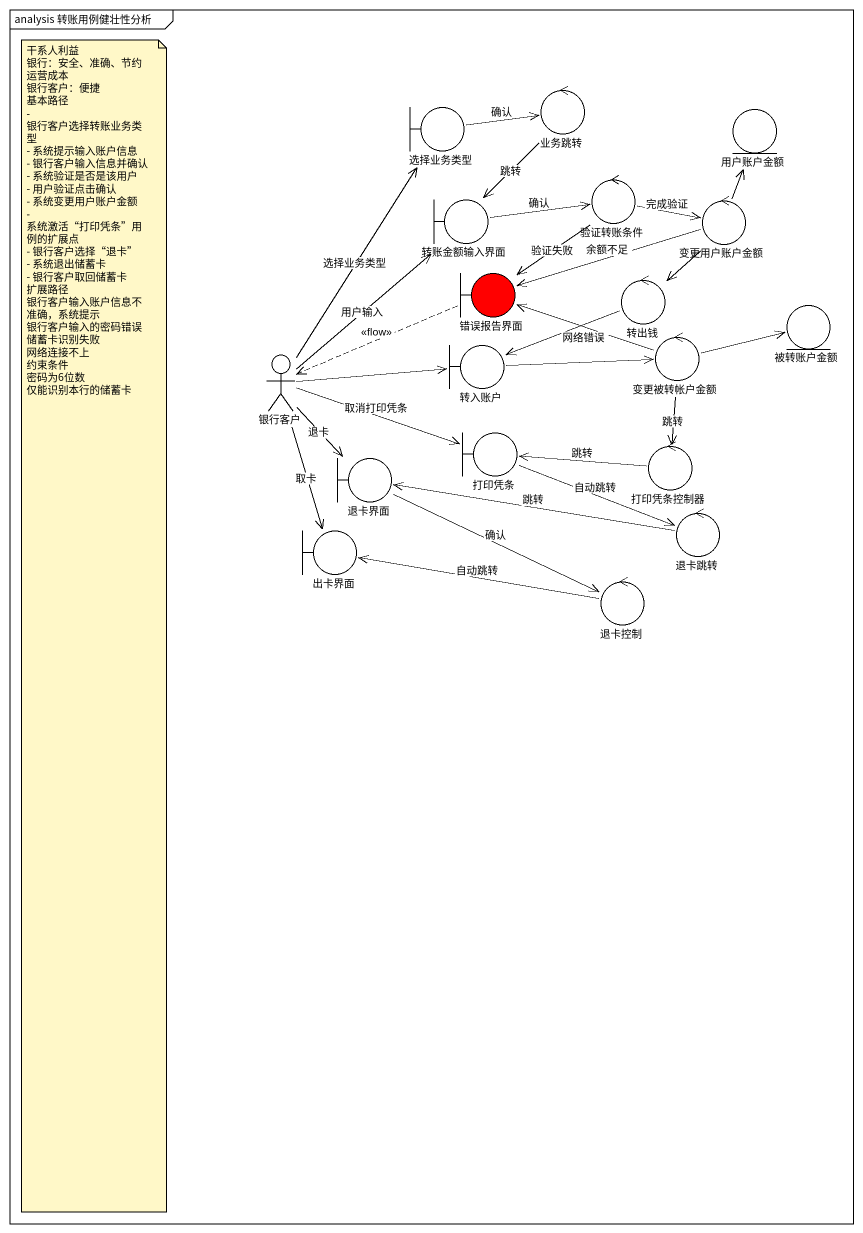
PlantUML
@startuml
mainframe analysis 转账用例健壮性分析
control 业务跳转
boundary 选择业务类型
entity 用户账户金额
control 验证转账条件
boundary 转账金额输入界面
control 变更用户账户金额
boundary 错误报告界面 #FF0000
control 转出钱
entity 被转账户金额
actor 银行客户
boundary 转入账户
control 变更被转帐户金额
boundary 退卡界面
boundary 打印凭条
control 打印凭条控制器
boundary 出卡界面
control 退卡跳转
control 退卡控制
业务跳转 --> 转账金额输入界面 : 跳转
选择业务类型 -right-> 业务跳转 : 确认
验证转账条件 -right-> 变更用户账户金额 : 完成验证
验证转账条件 --> 错误报告界面 : 验证失败
转账金额输入界面 -right-> 验证转账条件 : 确认
变更用户账户金额 -up-> 用户账户金额
变更用户账户金额 -left-> 错误报告界面 : 余额不足
变更用户账户金额 --> 转出钱
错误报告界面 .left.> 银行客户 : <<flow>>
转出钱 -left-> 转入账户
银行客户 -up-> 选择业务类型 : 选择业务类型
银行客户 -up-> 转账金额输入界面 : 用户输入
银行客户 -right-> 转入账户
银行客户 --> 退卡界面 : 退卡
银行客户 -right-> 打印凭条 : 取消打印凭条
银行客户 --> 出卡界面 : 取卡
转入账户 -right-> 变更被转帐户金额
变更被转帐户金额 -left-> 错误报告界面 : 网络错误
变更被转帐户金额 -right-> 被转账户金额
变更被转帐户金额 --> 打印凭条控制器 : 跳转
退卡界面 -right-> 退卡控制 : 确认
打印凭条 -right-> 退卡跳转 : 自动跳转
打印凭条控制器 -left-> 打印凭条 : 跳转
退卡跳转 -left-> 退卡界面 : 跳转
退卡控制 -left-> 出卡界面 : 自动跳转
note as N1
  干系人利益
  银行：安全、准确、节约运营成本
  银行客户：便捷
  基本路径
  - 银行客户选择转账业务类型
  - 系统提示输入账户信息
  - 银行客户输入信息并确认
  - 系统验证是否是该用户
  - 用户验证点击确认
  - 系统变更用户账户金额
  - 系统激活“打印凭条”用例的扩展点
  - 银行客户选择“退卡”
  - 系统退出储蓄卡
  - 银行客户取回储蓄卡
  扩展路径
  银行客户输入账户信息不准确，系统提示
  银行客户输入的密码错误
  储蓄卡识别失败
  网络连接不上
  约束条件
  密码为6位数
  仅能识别本行的储蓄卡
end note
@enduml
